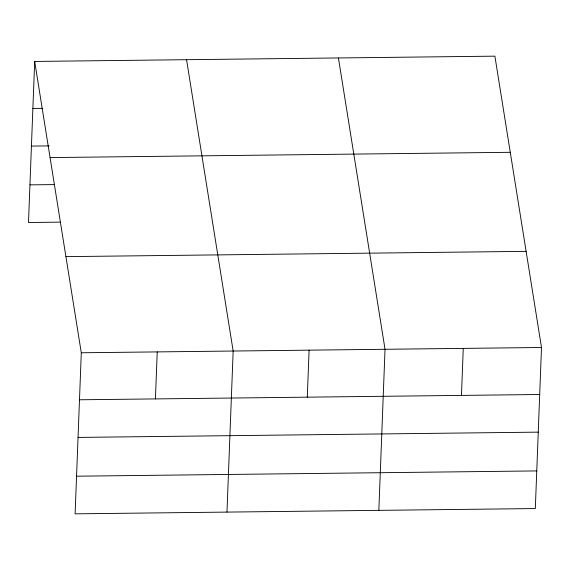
<?xml version="1.0" encoding="UTF-8"?>
<svg xmlns="http://www.w3.org/2000/svg" width="570" height="570" viewBox="0 0 570 570"><rect width="100%" height="100%" fill="white"/><g stroke="black" fill="none" stroke-linecap="round" stroke-linejoin="round"><path stroke-width="0.85" d="M34.684 61.439L81.296 352.773L75.112 513.841L535.316 508.561L541.5 347.493L494.888 56.159L34.684 61.439L28.5 222.507L60.285 222.143M155.425 398.907L157.227 351.904M226.974 512.095L233.166 351.035L186.554 59.7M307.294 397.169L309.097 350.158M378.843 510.357L385.028 349.289L338.423 57.955M461.458 395.402L463.268 348.391M32.882 108.45L42.593 108.336M31.435 146.084L49.091 145.884M50.067 157.584L510.271 152.304M29.946 184.865L54.67 184.58M65.913 256.635L526.117 251.356M81.296 352.773L541.5 347.493M79.487 399.784L539.697 394.504M78.047 437.418L538.251 432.138M76.551 476.199L536.762 470.92"/></g></svg>
